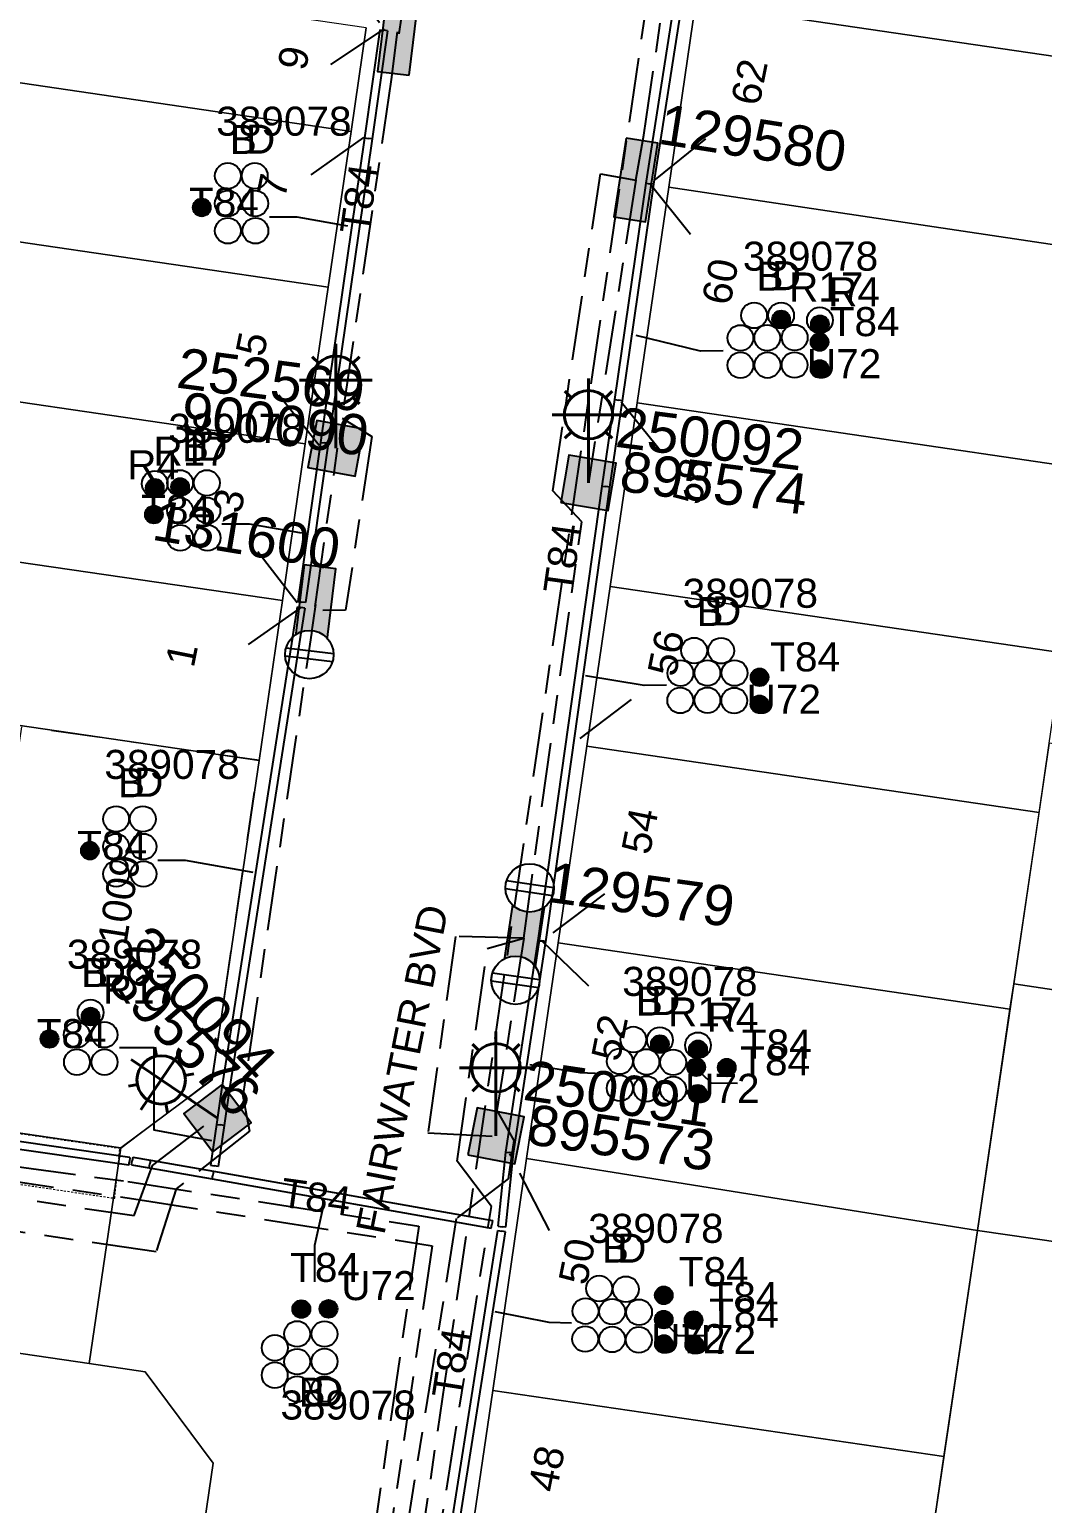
# Model space of a CAD drawing. Header units: metres. Extents: x 305195 to 306755, y 6261447 to 6263623.
# Drawn here: x 305714.6 to 305777.4, y 6262409.7 to 6262501.1 of the extents above; entities that cross this region are included whole.
import ezdxf
from ezdxf.enums import TextEntityAlignment as Align

# ---------------------------------------------------------------- set-up
doc = ezdxf.new("R2010")
doc.units = ezdxf.units.M
for name, pattern in [('Cable Exist UG', [8.2, 4, -1.2, 1.8, -1.2]), ('Dash', [5, 3, -2]), ('HIDDEN', [0.375, 0.25, -0.125]), ('HIDDEN2', [0.1875, 0.125, -0.0625])]:
    doc.linetypes.add(name, pattern=pattern)
doc.layers.get('0').update_dxf_attribs({"color": 6})
for name, color, linetype, lineweight in [('Cadastre Developer_SP_EXT', 9, 'Continuous', 5), ('Cadastre Land Parcels_SP_EXT', 9, 'Continuous', 5), ('Cadastre Other Property_SP_EXT', 9, 'HIDDEN', 5), ('Cadastre Roads_SP_EXT', 9, 'Continuous', 5)]:
    doc.layers.add(name, color=color, linetype=linetype, lineweight=lineweight)
for name, color, linetype in [('Duct_SP_EXT', 7, 'Continuous'), ('Equip_LV_EXT', 7, 'Continuous'), ('Equip_SP_SL_EXT', 7, 'Continuous'), ('Mains_HV_EXT', 7, 'Continuous'), ('Mains_LV_EXT', 7, 'Continuous'), ('Mains_LV_SL_EXT', 7, 'Continuous'), ('SupportsUG_SP_LV_EXT', 7, 'Continuous'), ('SupportsUG_SP_LV_SL_EXT', 7, 'Continuous'), ('Trench_SP_EXT', 7, 'Continuous')]:
    doc.layers.add(name, color=color, linetype=linetype)
doc.styles.add('COLUMN_LABEL', font='arial.ttf')
doc.styles.add('iecARIAL', font='arial.ttf', dxfattribs={"height": 2})
doc.styles.add('POLE_LABEL', font='arial.ttf')
doc.styles.get("Standard").update_dxf_attribs({"font": 'arial.ttf'})

# ---------------------------------------------------------------- blocks, each defined once
blk = doc.blocks.new('COLUMN_EXT')
blk.add_hatch(color=256).paths.add_polyline_path([(-1.485, 1.485), (-1.485, -1.485), (1.485, -1.485), (1.485, 1.485)])
blk.add_lwpolyline([(-1.485, -1.485), (1.485, -1.485), (1.485, 1.485), (-1.485, 1.485)], close=True)
for tag, height, style, flags, p in [('ASSET_NUM', 2.5, 'COLUMN_LABEL', 8, (2, 2)), ('STRUCTURE_PLANT_NUMBER', 0.2, 'POLE_LABEL', 9, (1.813, 0.031)), ('STREET_CODE', 0.2, 'COLUMN_LABEL', 9, (1.813, -0.2))]:
    blk.add_attdef(tag, text='', height=height, dxfattribs=dict(style=style, flags=flags)).set_placement(p, align=Align.MIDDLE_LEFT)
at = {"flags": 9}
for tag, p in [('OWNED_BY', (1.813, -0.6)), ('STATE', (1.813, -0.8)), ('COLUMN_TYPE', (1.813, -0.4)), ('USAGE', (1.813, -1)), ('STREETNAME', (1.813, -1.6)), ('SUBURB', (1.813, -1.8)), ('LEGEND', (1.813, -1.2)), ('LOCATION', (1.813, -1.4)), ('NOTES', (1.813, -2))]:
    blk.add_attdef(tag, text='', height=0.2, dxfattribs=at).set_placement(p, align=Align.MIDDLE_LEFT)
at = {"flags": 1}
blk.add_attdef('Z', (1.813, -2.351), '', height=0.2, dxfattribs=at)
blk = doc.blocks.new('PILLAR_EXT')
blk.add_hatch(color=256).paths.add_polyline_path([(-2.475, 0.99), (-2.475, -0.99), (2.475, -0.99), (2.475, 0.99)])
blk.add_lwpolyline([(-2.475, -0.99), (2.475, -0.99), (2.475, 0.99), (-2.475, 0.99)], close=True)
at = {"style": 'iecARIAL', "flags": 8}
blk.add_attdef('ASSET_NUM', (1.5, 3.5), '', height=2.5, dxfattribs=at)
for tag, p, flags in [('OWNED_BY', (0, -0.2), 9), ('STATE', (0, -0.4), 9), ('SUPPORT_TYPE', (0, -0.6), 9), ('USAGE', (0, -0.8), 9), ('LEGEND', (0, -1), 9), ('STREETNAME', (0, -1.8), 9), ('SUBURB', (0, -2), 1), ('LOCATION', (0, -1.2), 9), ('NOTES', (0, -1.4), 9), ('PARENT', (0, -1.6), 9)]:
    blk.add_attdef(tag, p, '', height=0.2, dxfattribs=dict(flags=flags))
blk = doc.blocks.new('DUCT_EXT')
blk.add_circle((0, 0.8), 0.8)
at = {"flags": 1}
blk.add_attdef('Z', (0, 0), '', height=0.2, dxfattribs=at)
at = {"flags": 9}
for tag, p in [('DUCT_CODE', (0, 0)), ('XSECT_TYPE', (0, -0.2)), ('STATE', (0, -0.6)), ('FB_REFERENCE', (0, -0.4)), ('NOTES', (0, -0.8))]:
    blk.add_attdef(tag, text='', height=0.2, dxfattribs=at).set_placement(p, align=Align.MIDDLE_LEFT)
blk = doc.blocks.new('SL_LANTERN_EXT')
at = {"lineweight": 40}
for p, q in [((0, 1.968), (0, 6.468)), ((-1.459, 5.676), (-1.061, 5.278)), ((1.458, 5.676), (1.06, 5.278)), ((-2.25, 4.218), (2.25, 4.218)), ((-1.459, 2.759), (-1.061, 3.157)), ((1.458, 2.759), (1.06, 3.157)), ((0, 0), (0, 2.721))]:
    blk.add_line(p, q, dxfattribs=at)
blk.add_circle((0, 4.218), 1.5, dxfattribs=at)
at = {"style": 'iecARIAL', "flags": 8}
blk.add_attdef('ASSET_NUM', (1.5, 1.5), '', height=2.5, dxfattribs=at)
for tag, p, height, flags in [('CONSTRUCTED_VOLTAGE', (0.981, -0.653), 0.2, 9), ('CONTROL_TYPE', (0.981, -0.853), 0.2, 9), ('LANTERN_PURPOSE', (0.981, -1.053), 0.2, 9), ('LNUMBER', (2.181, -3.253), 2.5, 8), ('OPERATING_VOLTAGE', (0.981, -1.653), 0.2, 9), ('ORIENTATION', (0.981, -1.853), 0.2, 9), ('LANTERN_TYPE', (0.981, -1.253), 0.2, 9), ('NO_PHASES', (0.981, -1.453), 0.2, 9), ('OWNED_BY', (0.981, -2.053), 0.2, 9), ('STATE', (0.981, -2.253), 0.2, 9), ('CEXIST', (0.981, -2.653), 0.2, 9), ('CNEW', (0.981, -2.853), 0.2, 9), ('USAGE', (0.981, -2.453), 0.2, 9), ('CNUMBER', (0.981, -3.053), 0.2, 9), ('CREMOVE', (0.981, -3.253), 0.2, 9), ('CREPLACE', (0.981, -3.453), 0.2, 9), ('LKINGHEIGHT', (0.981, -3.653), 0.2, 9), ('LBRACKET', (0.981, -3.853), 0.2, 9), ('LBRACKETVOCAB', (0.981, -4.053), 0.2, 9), ('LCATEGORY', (0.981, -4.253), 0.2, 9), ('LCHARGE1', (0.981, -4.453), 0.2, 9), ('LCHARGE1PERCENT', (0.981, -4.653), 0.2, 9), ('LCHARGE2', (0.981, -4.853), 0.2, 9), ('LCHARGE2PERCENT', (0.981, -5.053), 0.2, 9), ('LCHARGE3', (0.981, -5.253), 0.2, 9), ('LCHARGE3PERCENT', (0.981, -5.453), 0.2, 9), ('LEXIST', (0.981, -5.653), 0.2, 9), ('LLAMP', (0.981, -5.853), 0.2, 9), ('LLAMPVOCAB', (0.981, -6.053), 0.2, 9), ('LMAST', (0.981, -6.253), 0.2, 9), ('LMASTVOCAB', (0.981, -6.453), 0.2, 9), ('LNEW', (0.981, -6.653), 0.2, 9), ('LANTNUMBER', (0.981, -6.853), 0.2, 9), ('LOUTREACH', (0.981, -7.253), 0.2, 9), ('LOUTREACHVOCAB', (0.981, -7.453), 0.2, 9), ('LRATECODE', (0.981, -7.653), 0.2, 9), ('LREMOVE', (0.981, -7.853), 0.2, 9), ('LREPLACE', (0.981, -8.053), 0.2, 9), ('LTYPE', (0.981, -8.253), 0.2, 9), ('STREETNAME', (0.981, -9.253), 0.2, 9), ('LTYPEVOCAB', (0.981, -8.453), 0.2, 9), ('LEGEND', (0.981, -8.653), 0.2, 9), ('LOCATION', (0.981, -8.853), 0.2, 9), ('NOTES', (0.981, -9.053), 0.2, 9), ('SUBURB', (0.981, -9.453), 0.2, 1)]:
    blk.add_attdef(tag, p, '', height=height, dxfattribs=dict(flags=flags))
blk = doc.blocks.new('LV_UG_LINKS_CLOSED_EXT')
blk.add_wipeout([(-1.056, 1.057), (-1.18, 0.916), (-1.286, 0.761), (-1.371, 0.594), (-1.435, 0.417), (-1.476, 0.234), (-1.493, 0.047), (-1.487, -0.14), (-1.458, -0.326), (-1.406, -0.506), (-1.331, -0.678), (-1.236, -0.839), (-1.121, -0.988), (-0.988, -1.12), (-0.84, -1.235), (-0.679, -1.331), (-0.506, -1.406), (-0.326, -1.458), (-0.141, -1.487), (0.047, -1.493), (0.233, -1.476), (0.416, -1.435), (0.593, -1.371), (0.76, -1.286), (0.915, -1.181), (1.056, -1.057), (1.18, -0.916), (1.286, -0.761), (1.371, -0.594), (1.435, -0.417), (1.476, -0.234), (1.493, -0.047), (1.487, 0.14), (1.458, 0.326), (1.406, 0.506), (1.331, 0.678), (1.236, 0.839), (1.121, 0.988), (0.988, 1.12), (0.84, 1.235), (0.679, 1.331), (0.506, 1.406), (0.326, 1.458), (0.141, 1.487), (-0.047, 1.493), (-0.233, 1.476), (-0.416, 1.435), (-0.593, 1.371), (-0.76, 1.286), (-0.915, 1.181)])
for p, q in [((-0.25, -1.479), (-0.25, 1.479)), ((0.25, -1.479), (0.25, 1.479))]:
    blk.add_line(p, q)
blk.add_circle((0, 0), 1.5)
at = {"flags": 9}
for tag, p in [('ACTUAL_STATUS', (0, 0)), ('OPERATING_VOLTAGE', (0, -0.6)), ('ORIENTATION', (0, -0.8)), ('STATE', (0, -1)), ('CONSTRUCTED_VOLTAGE', (0, -0.2)), ('NO_PHASES', (0, -0.4)), ('SWITCH_TYPE', (0, -1.2)), ('USAGE', (0, -1.4)), ('NOTES', (0, -1.6))]:
    blk.add_attdef(tag, text='', height=0.2, dxfattribs=at).set_placement(p, align=Align.MIDDLE_LEFT)
at = {"flags": 1}
blk.add_attdef('Z', (0, 0), '', height=0.2, dxfattribs=at)
blk = doc.blocks.new('CABLE_LARGE_EXT')
h = blk.add_hatch(color=256)
edge = h.paths.add_edge_path()
edge.add_arc((0, 0.55), 0.55, 0, 360)
blk.add_circle((0, 0.55), 0.55)
at = {"flags": 1}
blk.add_attdef('Z', (0, 0), '', height=0.2, dxfattribs=at)
at = {"flags": 9}
for tag, p in [('COND_CODE', (0, 0)), ('XSECT_SIZE', (0, -0.6)), ('STATE', (0, -0.4)), ('FB_REFERENCE', (0, -0.2)), ('NOTES', (0, -0.8))]:
    blk.add_attdef(tag, text='', height=0.2, dxfattribs=at).set_placement(p, align=Align.MIDDLE_LEFT)

msp = doc.modelspace()

# ---------------------------------------------------------------- linework, layer by layer
at = {"layer": 'Cadastre Developer_SP_EXT', "linetype": 'Dash'}
msp.add_lwpolyline([(305728.793, 6262455.796), (305714.062, 6262457.867), (305710.604, 6262433.162), (305720.227, 6262431.754), (305725.875, 6262436.011), (305728.793, 6262455.796)], close=True, dxfattribs=at)
at = {"layer": 'Cadastre Land Parcels_SP_EXT', "linetype": 'Continuous'}
for points in [[(305784.438, 6262502.115), (305785.353, 6262508.455), (305757.299, 6262512.574), (305755.851, 6262502.678), (305783.923, 6262498.553), (305784.438, 6262502.115)], [(305735.434, 6262501.185), (305707.225, 6262505.322), (305706.622, 6262505.412), (305705.703, 6262499.184), (305705.674, 6262498.986), (305734.494, 6262494.759), (305735.434, 6262501.185)], [(305783.304, 6262494.273), (305783.923, 6262498.553), (305755.851, 6262502.678), (305754.185, 6262491.296), (305782.25, 6262487.11), (305783.304, 6262494.273)], [(305734.494, 6262494.759), (305705.674, 6262498.986), (305705.703, 6262499.184), (305705.307, 6262499.241), (305703.865, 6262489.379), (305712.192, 6262488.161), (305733.082, 6262485.106), (305734.494, 6262494.759)], [(305782.25, 6262487.11), (305754.185, 6262491.296), (305752.23, 6262477.935), (305780.283, 6262473.813), (305782.25, 6262487.11)], [(305733.082, 6262485.106), (305712.192, 6262488.161), (305710.771, 6262478.448), (305731.661, 6262475.392), (305733.082, 6262485.106)], [(305731.661, 6262475.392), (305710.771, 6262478.448), (305709.349, 6262468.734), (305730.239, 6262465.678), (305731.661, 6262475.392)], [(305780.018, 6262472.021), (305780.283, 6262473.813), (305752.23, 6262477.935), (305750.565, 6262466.553), (305778.602, 6262462.435), (305780.018, 6262472.021)], [(305730.239, 6262465.678), (305709.349, 6262468.734), (305701.798, 6262469.836), (305700.559, 6262461.37), (305709.58, 6262458.59), (305728.791, 6262455.78), (305730.239, 6262465.678)], [(305777.777, 6262456.849), (305778.602, 6262462.435), (305750.565, 6262466.553), (305749.116, 6262456.656), (305777.14, 6262452.541), (305777.777, 6262456.849)], [(305725.894, 6262435.978), (305728.791, 6262455.78), (305709.58, 6262458.59), (305697.082, 6262462.441), (305693.17, 6262435.714), (305720.227, 6262431.755), (305725.894, 6262435.978)], [(305775.573, 6262441.935), (305777.14, 6262452.541), (305749.116, 6262456.656), (305747.332, 6262444.462), (305775.338, 6262440.349), (305775.573, 6262441.935)], [(305813.942, 6262451.617), (305777.777, 6262456.849), (305775.573, 6262441.935), (305811.718, 6262436.511), (305813.942, 6262451.617)], [(305720.227, 6262431.755), (305663.873, 6262440.001), (305659.655, 6262445.672), (305658.931, 6262440.735), (305656.976, 6262427.374), (305718.273, 6262418.393), (305720.227, 6262431.755)], [(305775.338, 6262440.349), (305747.332, 6262444.462), (305745.667, 6262433.086), (305745.377, 6262431.101), (305773.318, 6262426.65), (305775.338, 6262440.349)], [(305811.718, 6262436.511), (305775.573, 6262441.935), (305773.318, 6262426.65), (305809.475, 6262421.407), (305811.718, 6262436.511)], [(305773.318, 6262426.65), (305745.377, 6262431.101), (305743.274, 6262416.731), (305771.246, 6262412.625), (305773.318, 6262426.65)], [(305809.475, 6262421.407), (305773.318, 6262426.65), (305770.705, 6262408.963), (305806.919, 6262404), (305809.475, 6262421.407)], [(305770.705, 6262408.963), (305771.246, 6262412.625), (305743.274, 6262416.731), (305741.608, 6262405.349), (305769.565, 6262401.246), (305770.705, 6262408.963)]]:
    msp.add_lwpolyline(points, close=True, dxfattribs=at)
msp.add_lwpolyline([(305723.514, 6262395.555), (305725.952, 6262412.215), (305721.732, 6262417.886), (305718.273, 6262418.393), (305656.976, 6262427.374), (305636.876, 6262430.312)], dxfattribs=at)
at = {"layer": 'Cadastre Other Property_SP_EXT', "linetype": 'HIDDEN2'}
msp.add_lwpolyline([(305658.912, 6262440.686), (305658.682, 6262438.893), (305658.545, 6262437.559), (305667.607, 6262436.317), (305666.186, 6262426.153), (305669.599, 6262425.596), (305670.63, 6262435.915), (305719.846, 6262428.638), (305720.168, 6262431.719), (305680.435, 6262437.559), (305663.925, 6262439.996), (305658.912, 6262440.686)], close=True, dxfattribs=at)
at = {"layer": 'Cadastre Roads_SP_EXT', "linetype": 'Continuous'}
for points in [[(305741.608, 6262405.349), (305743.274, 6262416.731), (305745.377, 6262431.101), (305745.667, 6262433.086), (305747.332, 6262444.462), (305749.116, 6262456.656), (305750.565, 6262466.553), (305752.23, 6262477.935), (305754.185, 6262491.296), (305755.85, 6262502.678)], [(305735.434, 6262501.185), (305734.494, 6262494.759), (305733.082, 6262485.106), (305731.661, 6262475.392), (305730.239, 6262465.678), (305728.791, 6262455.78), (305725.894, 6262435.978), (305720.227, 6262431.755), (305718.273, 6262418.393), (305721.732, 6262417.886), (305725.952, 6262412.215), (305723.514, 6262395.555)]]:
    msp.add_lwpolyline(points, dxfattribs=at)
at = {"layer": 'Duct_SP_EXT'}
for p, q in [((305752.793, 6262491.558), (305754.591, 6262503.064)), ((305753.267, 6262491.484), (305755.065, 6262502.99)), ((305736.289, 6262501.067), (305735.32, 6262494.361)), ((305736.764, 6262500.999), (305735.795, 6262494.293)), ((305736.289, 6262501.067), (305736.527, 6262501.033)), ((305736.764, 6262500.999), (305736.527, 6262501.033)), ((305735.32, 6262494.361), (305732.593, 6262475.489)), ((305735.795, 6262494.293), (305733.068, 6262475.42)), ((305735.32, 6262494.361), (305735.558, 6262494.327)), ((305735.32, 6262494.361), (305735.558, 6262494.327)), ((305735.795, 6262494.293), (305735.558, 6262494.327)), ((305735.795, 6262494.293), (305735.558, 6262494.327)), ((305750.837, 6262478.142), (305752.792, 6262491.555)), ((305751.312, 6262478.073), (305753.267, 6262491.486)), ((305752.792, 6262491.555), (305753.03, 6262491.521)), ((305752.793, 6262491.558), (305753.03, 6262491.521)), ((305753.267, 6262491.484), (305753.03, 6262491.521)), ((305753.267, 6262491.486), (305753.03, 6262491.521)), ((305750.056, 6262472.782), (305750.837, 6262478.142)), ((305750.531, 6262472.713), (305751.312, 6262478.073)), ((305750.837, 6262478.142), (305751.075, 6262478.107)), ((305750.837, 6262478.142), (305751.075, 6262478.107)), ((305751.312, 6262478.073), (305751.075, 6262478.107)), ((305751.312, 6262478.073), (305751.075, 6262478.107)), ((305732.593, 6262475.488), (305731.206, 6262465.622)), ((305733.068, 6262475.421), (305731.682, 6262465.555)), ((305732.593, 6262475.489), (305732.831, 6262475.455)), ((305732.593, 6262475.488), (305732.831, 6262475.455)), ((305733.068, 6262475.421), (305732.831, 6262475.455)), ((305733.068, 6262475.42), (305732.831, 6262475.455)), ((305750.056, 6262472.782), (305750.293, 6262472.747)), ((305750.056, 6262472.781), (305750.293, 6262472.747)), ((305750.531, 6262472.714), (305750.293, 6262472.747)), ((305750.531, 6262472.713), (305750.293, 6262472.747)), ((305731.154, 6262465.29), (305731.392, 6262465.253)), ((305731.206, 6262465.622), (305731.444, 6262465.588)), ((305731.629, 6262465.216), (305731.392, 6262465.253)), ((305731.682, 6262465.555), (305731.444, 6262465.588)), ((305746.086, 6262444.632), (305746.324, 6262444.596)), ((305746.094, 6262444.609), (305746.332, 6262444.576)), ((305746.561, 6262444.56), (305746.324, 6262444.596)), ((305746.57, 6262444.542), (305746.332, 6262444.576)), ((305726.493, 6262435.515), (305726.156, 6262433.22)), ((305726.493, 6262435.515), (305726.73, 6262435.479)), ((305726.968, 6262435.443), (305726.631, 6262433.15)), ((305726.968, 6262435.443), (305726.73, 6262435.479)), ((305726.156, 6262433.22), (305725.784, 6262430.683)), ((305726.156, 6262433.22), (305726.394, 6262433.185)), ((305726.156, 6262433.22), (305726.394, 6262433.185)), ((305726.631, 6262433.15), (305726.259, 6262430.613)), ((305726.631, 6262433.15), (305726.394, 6262433.185)), ((305726.631, 6262433.15), (305726.394, 6262433.185)), ((305720.721, 6262430.681), (305710.573, 6262432.147)), ((305720.79, 6262431.156), (305710.642, 6262432.622)), ((305720.79, 6262431.156), (305720.756, 6262430.918)), ((305720.89, 6262430.721), (305720.932, 6262430.958)), ((305720.974, 6262431.194), (305720.932, 6262430.958)), ((305720.974, 6262431.194), (305722.068, 6262431.001)), ((305722.068, 6262431.001), (305722.026, 6262430.764)), ((305722.068, 6262431.001), (305725.976, 6262430.31)), ((305743.617, 6262426.9), (305744.094, 6262431.498)), ((305744.094, 6262431.498), (305744.332, 6262431.468)), ((305744.095, 6262426.85), (305744.57, 6262431.438)), ((305744.57, 6262431.438), (305744.332, 6262431.468)), ((305720.721, 6262430.681), (305720.756, 6262430.918)), ((305720.89, 6262430.721), (305721.984, 6262430.528)), ((305721.984, 6262430.528), (305722.026, 6262430.764)), ((305721.984, 6262430.528), (305725.893, 6262429.837)), ((305725.784, 6262430.683), (305726.022, 6262430.648)), ((305725.893, 6262429.837), (305725.934, 6262430.074)), ((305725.893, 6262429.837), (305725.934, 6262430.074)), ((305725.976, 6262430.31), (305725.934, 6262430.074)), ((305725.976, 6262430.31), (305725.934, 6262430.074)), ((305725.976, 6262430.31), (305743.264, 6262427.255)), ((305726.259, 6262430.613), (305726.022, 6262430.648)), ((305725.893, 6262429.837), (305743.18, 6262426.782)), ((305740.312, 6262405.873), (305743.6, 6262426.638)), ((305740.786, 6262405.798), (305744.074, 6262426.563)), ((305743.18, 6262426.782), (305743.222, 6262427.018)), ((305743.264, 6262427.255), (305743.222, 6262427.018)), ((305743.6, 6262426.638), (305743.837, 6262426.6)), ((305743.617, 6262426.9), (305743.856, 6262426.875)), ((305744.074, 6262426.563), (305743.837, 6262426.6)), ((305744.095, 6262426.85), (305743.856, 6262426.875))]:
    msp.add_line(p, q, dxfattribs=at)
for points in [[(305729.45, 6262489.467), (305731.14, 6262489.467), (305734.28, 6262488.909)], [(305757.556, 6262481.162), (305756.164, 6262481.146), (305752.17, 6262482.112)], [(305726.485, 6262470.432), (305728.174, 6262470.432), (305731.433, 6262469.885)], [(305754.049, 6262460.43), (305752.656, 6262460.41), (305749.031, 6262461.012)], [(305722.519, 6262449.602), (305724.209, 6262449.602), (305728.402, 6262448.856)], [(305720.145, 6262437.984), (305722.276, 6262437.984), (305722.276, 6262432.877), (305725.855, 6262432.223)], [(305750.089, 6262436.357), (305748.703, 6262436.405), (305745.576, 6262436.912)], [(305758.44, 6262435.75), (305756.838, 6262435.769), (305756.266, 6262436.325)], [(305732.254, 6262423.468), (305732.254, 6262425.729), (305732.834, 6262428.344)], [(305748.165, 6262420.905), (305746.776, 6262420.932), (305743.435, 6262421.598)], [(305756.428, 6262420.104), (305754.777, 6262420.114), (305754.22, 6262420.676)]]:
    msp.add_lwpolyline(points, dxfattribs=at)
at = {"layer": 'Mains_HV_EXT', "linetype": 'Cable Exist UG'}
msp.add_lwpolyline([(305638.068, 6262440.727), (305663.418, 6262437.037), (305721.023, 6262428.606), (305739.533, 6262425.696), (305739.533, 6262425.696), (305736.609, 6262405.72), (305733.888, 6262387.552), (305732.661, 6262380.648), (305731.538, 6262374.943), (305730.456, 6262369.505), (305729.336, 6262364.579), (305728.507, 6262361.059), (305727.036, 6262355.634), (305725.522, 6262349.687), (305724.038, 6262344.384), (305723.051, 6262341.103), (305720.976, 6262334.693), (305719.093, 6262329.002), (305713.328, 6262313.252), (305712.973, 6262312.413)], dxfattribs=at)
at = {"layer": 'Mains_LV_EXT', "linetype": 'Cable Exist UG'}
for points in [[(305752.146, 6262491.748), (305752.634, 6262494.537), (305752.634, 6262494.537), (305755.363, 6262512.855), (305756.012, 6262517.345), (305754.137, 6262518.777), (305754.137, 6262518.777), (305756.853, 6262536.336), (305758.808, 6262536.705)], [(305742.187, 6262534.461), (305744.166, 6262534.104), (305744.166, 6262534.104), (305742.426, 6262521.723), (305742.268, 6262520.598), (305740.071, 6262519.332), (305740.071, 6262519.332), (305737.607, 6262501.805), (305737.464, 6262500.8)], [(305737.349, 6262500.924), (305736.986, 6262497.977), (305736.986, 6262497.977), (305733.94, 6262476.996), (305735.777, 6262475.844), (305735.777, 6262475.844), (305734.161, 6262465.092), (305732.751, 6262465.058)], [(305701.111, 6262432.389), (305705.325, 6262431.766), (305705.325, 6262431.766), (305720.656, 6262429.674), (305738.7, 6262426.91), (305735.839, 6262407.368), (305734.448, 6262397.861), (305737.857, 6262394.357)]]:
    msp.add_lwpolyline(points, dxfattribs=at)
at = {"layer": 'Mains_LV_SL_EXT', "linetype": 'Cable Exist UG'}
for points in [[(305752.146, 6262491.748), (305749.214, 6262472.98)], [(305732.277, 6262465.312), (305733.661, 6262475.124)], [(305701.151, 6262432.348), (305701.774, 6262430.402), (305721.058, 6262427.563), (305722.184, 6262430.679), (305726.234, 6262433.754)]]:
    msp.add_lwpolyline(points, dxfattribs=at)
at = {"layer": 'Trench_SP_EXT', "linetype": 'Cable Exist UG'}
for points in [[(305733.863, 6262504.721), (305736.551, 6262501.124), (305733.018, 6262498.781)], [(305732.029, 6262492.063), (305735.6, 6262494.618)], [(305756.464, 6262494.299), (305753.03, 6262491.521), (305755.563, 6262488.367)], [(305730.011, 6262478.439), (305732.768, 6262475.007)], [(305753.764, 6262474.868), (305751.084, 6262478.171)], [(305728.714, 6262468.723), (305731.392, 6262465.253), (305727.869, 6262462.783)], [(305751.86, 6262459.545), (305748.38, 6262456.907)], [(305750.196, 6262447.504), (305746.332, 6262444.576), (305749.33, 6262441.704)], [(305746.798, 6262426.634), (305744.345, 6262431.401)]]:
    msp.add_lwpolyline(points, dxfattribs=at)

# ---------------------------------------------------------------- block references
at = {"layer": 'Duct_SP_EXT'}
for name, p in [('DUCT_EXT', (305726.863, 6262491.21)), ('DUCT_EXT', (305728.524, 6262491.21)), ('CABLE_LARGE_EXT', (305725.243, 6262489.497)), ('DUCT_EXT', (305726.863, 6262489.497)), ('DUCT_EXT', (305728.56, 6262489.497)), ('DUCT_EXT', (305726.863, 6262487.805)), ('DUCT_EXT', (305728.569, 6262487.805)), ('DUCT_EXT', (305759.477, 6262482.558)), ('DUCT_EXT', (305761.15, 6262482.555)), ('CABLE_LARGE_EXT', (305761.15, 6262482.555)), ('DUCT_EXT', (305763.558, 6262482.26)), ('CABLE_LARGE_EXT', (305763.558, 6262482.26)), ('DUCT_EXT', (305758.63, 6262481.161)), ('DUCT_EXT', (305760.293, 6262481.164)), ('DUCT_EXT', (305761.994, 6262481.181)), ('CABLE_LARGE_EXT', (305763.538, 6262481.159)), ('DUCT_EXT', (305758.629, 6262479.47)), ('DUCT_EXT', (305760.308, 6262479.478)), ('DUCT_EXT', (305761.99, 6262479.484)), ('CABLE_LARGE_EXT', (305763.538, 6262479.493)), ('DUCT_EXT', (305722.329, 6262472.126)), ('CABLE_LARGE_EXT', (305722.329, 6262472.126)), ('DUCT_EXT', (305723.898, 6262472.175)), ('CABLE_LARGE_EXT', (305723.898, 6262472.175)), ('DUCT_EXT', (305725.559, 6262472.175)), ('DUCT_EXT', (305723.898, 6262470.462)), ('DUCT_EXT', (305725.594, 6262470.462)), ('CABLE_LARGE_EXT', (305722.277, 6262470.462)), ('DUCT_EXT', (305723.898, 6262468.769)), ('DUCT_EXT', (305725.603, 6262468.769)), ('DUCT_EXT', (305755.76, 6262461.783)), ('DUCT_EXT', (305757.434, 6262461.777)), ('DUCT_EXT', (305754.911, 6262460.387)), ('DUCT_EXT', (305756.583, 6262460.394)), ('DUCT_EXT', (305758.267, 6262460.392)), ('CABLE_LARGE_EXT', (305759.819, 6262460.378)), ('DUCT_EXT', (305754.903, 6262458.696)), ('DUCT_EXT', (305756.585, 6262458.705)), ('DUCT_EXT', (305758.25, 6262458.683)), ('CABLE_LARGE_EXT', (305759.814, 6262458.705)), ('DUCT_EXT', (305719.932, 6262451.345)), ('DUCT_EXT', (305721.593, 6262451.345)), ('DUCT_EXT', (305719.932, 6262449.632)), ('DUCT_EXT', (305721.629, 6262449.632)), ('CABLE_LARGE_EXT', (305718.312, 6262449.632)), ('DUCT_EXT', (305719.932, 6262447.939)), ('DUCT_EXT', (305721.638, 6262447.939)), ('DUCT_EXT', (305718.355, 6262439.352)), ('CABLE_LARGE_EXT', (305718.355, 6262439.352)), ('DUCT_EXT', (305717.499, 6262437.968)), ('DUCT_EXT', (305719.216, 6262437.974)), ('DUCT_EXT', (305751.993, 6262437.675)), ('DUCT_EXT', (305753.644, 6262437.645)), ('CABLE_LARGE_EXT', (305715.803, 6262437.968)), ('CABLE_LARGE_EXT', (305753.644, 6262437.645)), ('DUCT_EXT', (305756, 6262437.321)), ('CABLE_LARGE_EXT', (305756, 6262437.321)), ('DUCT_EXT', (305717.508, 6262436.275)), ('DUCT_EXT', (305719.216, 6262436.275)), ('DUCT_EXT', (305751.156, 6262436.324)), ('DUCT_EXT', (305752.804, 6262436.288)), ('DUCT_EXT', (305754.46, 6262436.264)), ('CABLE_LARGE_EXT', (305755.89, 6262436.211)), ('CABLE_LARGE_EXT', (305757.78, 6262436.186)), ('DUCT_EXT', (305751.157, 6262434.66)), ('DUCT_EXT', (305752.814, 6262434.615)), ('DUCT_EXT', (305754.464, 6262434.577)), ('CABLE_LARGE_EXT', (305755.986, 6262434.565)), ('DUCT_EXT', (305749.874, 6262422.248)), ('DUCT_EXT', (305751.531, 6262422.196)), ('CABLE_LARGE_EXT', (305753.879, 6262422.073)), ('DUCT_EXT', (305749.024, 6262420.845)), ('DUCT_EXT', (305750.683, 6262420.809)), ('DUCT_EXT', (305752.348, 6262420.774)), ('CABLE_LARGE_EXT', (305753.876, 6262420.568)), ('CABLE_LARGE_EXT', (305755.728, 6262420.534)), ('DUCT_EXT', (305749.008, 6262419.116)), ('DUCT_EXT', (305750.683, 6262419.092)), ('DUCT_EXT', (305752.337, 6262419.061)), ('CABLE_LARGE_EXT', (305753.887, 6262419.055)), ('CABLE_LARGE_EXT', (305755.775, 6262419.009))]:
    msp.add_blockref(name, p, dxfattribs=at)
at = {"layer": 'Duct_SP_EXT', "rotation": 89.95929960622703}
for name, p in [('CABLE_LARGE_EXT', (305731.964, 6262421.769)), ('CABLE_LARGE_EXT', (305733.647, 6262421.784)), ('DUCT_EXT', (305731.953, 6262420.227)), ('DUCT_EXT', (305733.652, 6262420.225)), ('DUCT_EXT', (305730.574, 6262419.367)), ('DUCT_EXT', (305731.958, 6262418.51)), ('DUCT_EXT', (305733.651, 6262418.518)), ('DUCT_EXT', (305730.564, 6262417.673)), ('DUCT_EXT', (305731.957, 6262416.814)), ('DUCT_EXT', (305733.65, 6262416.812))]:
    msp.add_blockref(name, p, dxfattribs=at)
at = {"layer": 'Equip_SP_SL_EXT'}
ref = msp.add_blockref('SL_LANTERN_EXT', (305733.555, 6262475.122), dxfattribs=at)
ref.add_attrib('ASSET_NUM', '252569', dxfattribs={"layer": '0', "height": 2.5, "rotation": 352.45906, "style": 'iecARIAL'}).set_placement((305735.055, 6262476.622), align=Align.BOTTOM_RIGHT)
ref = msp.add_blockref('SL_LANTERN_EXT', (305749.214, 6262472.98), dxfattribs=at)
ref.add_attrib('ASSET_NUM', '250092', dxfattribs={"layer": '0', "height": 2.5, "rotation": 352.69755, "style": 'iecARIAL'}).set_placement((305750.714, 6262474.48), align=Align.BOTTOM_LEFT)
ref = msp.add_blockref('SL_LANTERN_EXT', (305726.218, 6262433.606), dxfattribs=dict(at, rotation=55.87760122203208))
ref.add_attrib('ASSET_NUM', '250094', dxfattribs={"layer": '0', "height": 2.5, "rotation": 313.69146, "style": 'iecARIAL'}).set_placement((305727.718, 6262435.106), align=Align.BOTTOM_RIGHT)
ref = msp.add_blockref('SL_LANTERN_EXT', (305743.478, 6262432.51), dxfattribs=at)
ref.add_attrib('ASSET_NUM', '250091', dxfattribs={"layer": '0', "height": 2.5, "rotation": 351.52208, "style": 'iecARIAL'}).set_placement((305744.978, 6262434.01), align=Align.BOTTOM_LEFT)
at = {"layer": 'SupportsUG_SP_LV_EXT'}
ref = msp.add_blockref('PILLAR_EXT', (305737.42, 6262500.818), dxfattribs=dict(at, rotation=83.10469069408128))
ref.add_attrib('ASSET_NUM', '131601', dxfattribs={"layer": '0', "height": 2.5, "rotation": 352.65718, "style": 'iecARIAL'}).set_placement((305738.92, 6262504.318), align=Align.MIDDLE_RIGHT)
ref = msp.add_blockref('PILLAR_EXT', (305752.146, 6262491.748), dxfattribs=dict(at, rotation=261.0479073104665))
ref.add_attrib('ASSET_NUM', '129580', dxfattribs={"layer": '0', "height": 2.5, "rotation": 351.04791, "style": 'iecARIAL'}).set_placement((305753.646, 6262495.248), align=Align.MIDDLE_LEFT)
ref = msp.add_blockref('PILLAR_EXT', (305732.277, 6262465.312), dxfattribs=dict(at, rotation=263.0214343835206))
ref.add_attrib('ASSET_NUM', '131600', dxfattribs={"layer": '0', "height": 2.5, "rotation": 350.66911, "style": 'iecARIAL'}).set_placement((305733.777, 6262468.812), align=Align.MIDDLE_RIGHT)
ref = msp.add_blockref('PILLAR_EXT', (305745.196, 6262444.769), dxfattribs=dict(at, rotation=261.4917448226883))
ref.add_attrib('ASSET_NUM', '129579', dxfattribs={"layer": '0', "height": 2.5, "rotation": 352.12692, "style": 'iecARIAL'}).set_placement((305746.696, 6262448.269), align=Align.MIDDLE_LEFT)
at = {"layer": 'SupportsUG_SP_LV_SL_EXT'}
ref = msp.add_blockref('COLUMN_EXT', (305733.555, 6262475.122), dxfattribs=dict(at, rotation=169.4418362550807))
ref.add_attrib('ASSET_NUM', '900090', dxfattribs={"layer": '0', "height": 2.5, "rotation": 352.45906, "style": 'COLUMN_LABEL'}).set_placement((305735.555, 6262475.872), align=Align.MIDDLE_RIGHT)
ref = msp.add_blockref('COLUMN_EXT', (305749.214, 6262472.98), dxfattribs=dict(at, rotation=350.3272754501005))
ref.add_attrib('ASSET_NUM', '895574', dxfattribs={"layer": '0', "height": 2.5, "rotation": 352.69755, "style": 'COLUMN_LABEL'}).set_placement((305751.214, 6262473.73), align=Align.MIDDLE_LEFT)
ref = msp.add_blockref('COLUMN_EXT', (305726.218, 6262433.606), dxfattribs=dict(at, rotation=36.92648081642053))
ref.add_attrib('ASSET_NUM', '895576', dxfattribs={"layer": '0', "height": 2.5, "rotation": 313.69146, "style": 'COLUMN_LABEL'}).set_placement((305728.218, 6262434.356), align=Align.MIDDLE_RIGHT)
ref = msp.add_blockref('COLUMN_EXT', (305743.478, 6262432.51), dxfattribs=dict(at, rotation=348.9236898171631))
ref.add_attrib('ASSET_NUM', '895573', dxfattribs={"layer": '0', "height": 2.5, "rotation": 351.52208, "style": 'COLUMN_LABEL'}).set_placement((305745.478, 6262433.26), align=Align.MIDDLE_LEFT)

# ---------------------------------------------------------------- texts
at = {"layer": 'Cadastre Developer_SP_EXT'}
msp.add_text('1009', height=1.8, rotation=80.99503, dxfattribs=at).set_placement((305720.561, 6262444.239))
at = {"layer": 'Cadastre Land Parcels_SP_EXT'}
for s, rotation, p in [('9', 78.68494, (305731.68, 6262498.454)), ('62', 78.68041, (305759.794, 6262496.28)), ('7', 78.63976, (305730.399, 6262490.533)), ('60', 78.68184, (305757.984, 6262483.909)), ('5', 78.68215, (305729.087, 6262480.729)), ('58', 78.68524, (305756.174, 6262471.542)), ('3', 78.68215, (305727.666, 6262471.016)), ('56', 78.67563, (305754.617, 6262460.903)), ('1', 78.68229, (305724.742, 6262461.465)), ('54', 78.68466, (305753, 6262449.858)), ('52', 78.68041, (305751.128, 6262437.051)), ('50', 78.67936, (305749.099, 6262423.185)), ('48', 78.68041, (305747.218, 6262410.339))]:
    msp.add_text(s, height=1.8, rotation=rotation, dxfattribs=at).set_placement(p)
at = {"layer": 'Cadastre Roads_SP_EXT'}
msp.add_text('FAIRWATER BVD', height=1.8, rotation=78.89146, dxfattribs=at).set_placement((305736.552, 6262426.318))
at = {"layer": 'Duct_SP_EXT'}
for s, p in [('389078', (305726.137, 6262494.495)), ('B', (305726.98, 6262493.359)), ('D', (305727.983, 6262493.385)), ('T84', (305724.451, 6262489.475)), ('389078', (305758.781, 6262486.13)), ('B', (305759.627, 6262484.888)), ('D', (305760.578, 6262484.921)), ('R17', (305761.644, 6262484.218)), ('R4', (305764.067, 6262483.924)), ('T84', (305764.162, 6262482.072)), ('U72', (305762.746, 6262479.466)), ('389078', (305723.171, 6262475.459)), ('R17', (305722.249, 6262474.044)), ('B', (305724.014, 6262474.323)), ('D', (305725.017, 6262474.35)), ('R4', (305720.624, 6262473.205)), ('T84', (305721.485, 6262470.439)), ('389078', (305755.049, 6262465.236)), ('B', (305755.911, 6262464.104)), ('D', (305756.868, 6262464.141)), ('T84', (305760.477, 6262461.294)), ('U72', (305759.015, 6262458.67)), ('389078', (305719.206, 6262454.629)), ('B', (305720.049, 6262453.493)), ('D', (305721.052, 6262453.52)), ('T84', (305717.52, 6262449.609)), ('389078', (305716.884, 6262442.864)), ('B', (305717.767, 6262441.725)), ('D', (305718.73, 6262441.755)), ('389078', (305751.305, 6262441.181)), ('R17', (305719.116, 6262440.704)), ('B', (305752.145, 6262439.96)), ('D', (305753.09, 6262439.991)), ('R17', (305754.143, 6262439.286)), ('R4', (305756.534, 6262438.972)), ('T84', (305715.01, 6262437.945)), ('T84', (305758.716, 6262437.298)), ('T84', (305758.617, 6262436.256)), ('U72', (305755.207, 6262434.551)), ('389078', (305749.199, 6262425.874)), ('B', (305750.043, 6262424.651)), ('D', (305750.988, 6262424.65)), ('T84', (305730.716, 6262423.456)), ('T84', (305754.809, 6262423.19)), ('U72', (305733.893, 6262422.325)), ('T84', (305756.654, 6262421.648)), ('T84', (305756.682, 6262420.624)), ('U72', (305753.099, 6262419.038)), ('U72', (305754.986, 6262418.991)), ('B', (305731.246, 6262415.722)), ('D', (305732.209, 6262415.751)), ('389078', (305730.12, 6262414.924))]:
    msp.add_text(s, height=1.8, dxfattribs=at).set_placement(p)
at = {"layer": 'Mains_LV_EXT'}
for rotation, p in [(82.00003, (305735.582, 6262488.307)), (82.01128, (305748.185, 6262466.037)), (352.09386, (305730.054, 6262428.127)), (81.11198, (305741.28, 6262416.149))]:
    msp.add_text('T84', height=1.8, rotation=rotation, dxfattribs=at).set_placement(p)

# ---------------------------------------------------------------- next in the draw order: block references
at = {"layer": 'Equip_LV_EXT'}
for p, rotation in [((305731.912, 6262462.335), 263.0214343835206), ((305745.567, 6262447.874), 261.4917447897048), ((305744.687, 6262442.152), 262.0867751606719)]:
    msp.add_blockref('LV_UG_LINKS_CLOSED_EXT', p, dxfattribs=dict(at, rotation=rotation))

# ---------------------------------------------------------------- next in the draw order: linework, layer by layer
at = {"layer": 'Duct_SP_EXT'}
for p, q in [((305746.094, 6262444.609), (305750.056, 6262472.781)), ((305746.57, 6262444.542), (305750.531, 6262472.714)), ((305731.154, 6262465.29), (305726.493, 6262435.515)), ((305731.629, 6262465.216), (305726.968, 6262435.443)), ((305744.094, 6262431.498), (305746.086, 6262444.632)), ((305744.57, 6262431.438), (305746.561, 6262444.56))]:
    msp.add_line(p, q, dxfattribs=at)
at = {"layer": 'Mains_HV_EXT', "linetype": 'Cable Exist UG'}
msp.add_lwpolyline([(305738.685, 6262406.092), (305754.237, 6262512.368)], dxfattribs=at)
at = {"layer": 'Mains_LV_EXT', "linetype": 'Cable Exist UG'}
for points in [[(305745.196, 6262444.769), (305748.794, 6262470.57), (305747.008, 6262472.487), (305747.008, 6262472.487), (305749.953, 6262492.141), (305752.146, 6262491.748)], [(305732.297, 6262465.44), (305727.79, 6262434.958), (305728.196, 6262432.8), (305723.65, 6262429.215), (305722.417, 6262425.327), (305722.417, 6262425.327), (305692.396, 6262429.654), (305691.704, 6262431.76), (305671.105, 6262434.833), (305669.662, 6262433.011), (305642.901, 6262437.029), (305640.653, 6262435.366), (305637.895, 6262435.813), (305635.708, 6262434.089), (305618.979, 6262436.316), (305619.237, 6262440.434), (305606.289, 6262442.442), (305605.059, 6262440.608), (305591.256, 6262442.629), (305590.341, 6262447.236), (305585.139, 6262454.066), (305588.116, 6262475.114), (305594.571, 6262474.34), (305596.608, 6262473.522)], [(305745.196, 6262444.769), (305743.542, 6262434.087), (305743.542, 6262434.087), (305744.594, 6262432.215), (305744.238, 6262429.853), (305741.013, 6262427.38), (305736.126, 6262396.679)], [(305737.857, 6262394.357), (305743.193, 6262428.125), (305741.068, 6262430.93), (305741.068, 6262430.93), (305742.943, 6262444.111), (305745.196, 6262444.769)]]:
    msp.add_lwpolyline(points, dxfattribs=at)
at = {"layer": 'Mains_LV_SL_EXT', "linetype": 'Cable Exist UG'}
msp.add_lwpolyline([(305745.196, 6262444.769), (305740.977, 6262444.859), (305739.257, 6262432.688), (305743.466, 6262432.478)], dxfattribs=at)

doc.saveas('drawing.dxf')
